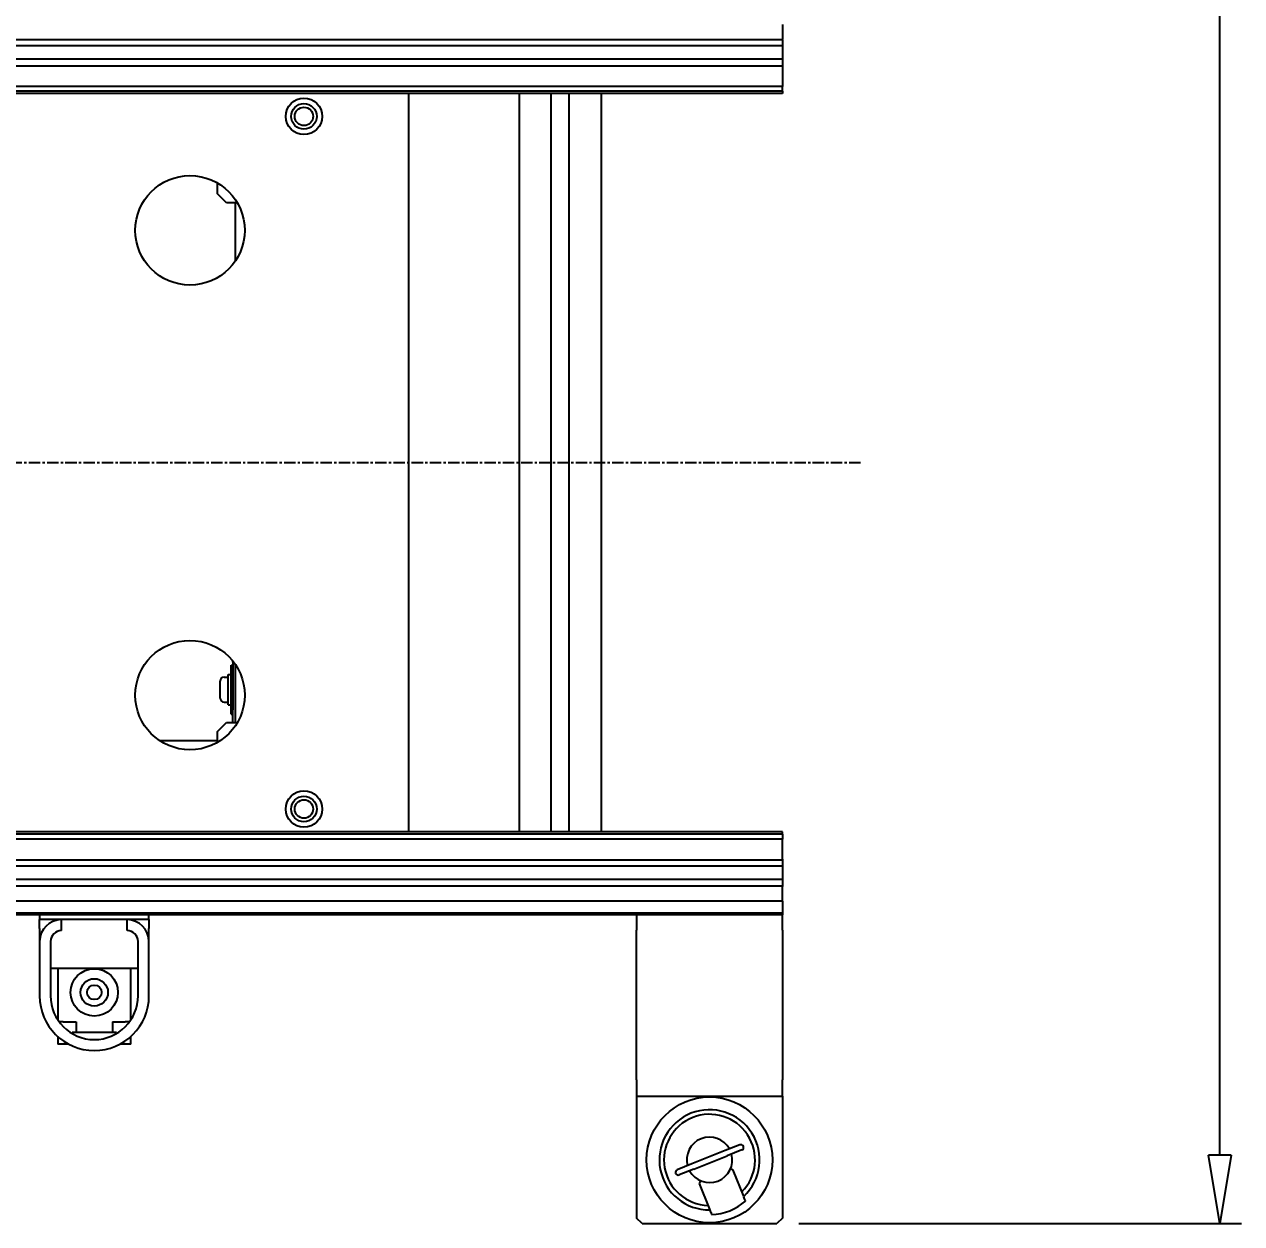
# Model space of a CAD drawing. Header units: millimetres. Extents: x 0 to 7722, y 0 to 5460.
# Drawn here: x 1980 to 2647, y 3116 to 3775 of the extents above; entities that cross this region are included whole.
import ezdxf

# ---------------------------------------------------------------- set-up
doc = ezdxf.new("R2010")
doc.units = ezdxf.units.MM
doc.header["$LTSCALE"] = 5
doc.linetypes.add('CENTER', pattern=[2, 1.25, -0.25, 0.25, -0.25])
doc.layers.get('0').update_dxf_attribs({"linetype": 'CONTINUOUS'})
doc.layers.get('Defpoints').update_dxf_attribs({"linetype": 'CONTINUOUS'})
doc.layers.add('1', color=1, linetype='CENTER')
doc.styles.add('DIM', font='romans.shx', dxfattribs={"width": 0.85})
doc.dimstyles.new('KOCPSM$0', dxfattribs={"dimtxt": 3, "dimasz": 2.5, "dimexe": 0.8, "dimexo": 0.8, "dimgap": 0.8, "dimtad": 1, "dimdsep": 46, "dimtxsty": 'DIM', "dimblk": 'CLOSEDBLANK', "dimcen": 0, "dimclrd": 4, "dimclre": 4, "dimclrt": 7, "dimazin": 2, "dimtfac": 1, "dimtmove": 0, "dimatfit": 3, "dimldrblk": 'CLOSEDBLANK', "dimfxl": 1, "dimarcsym": 0})

# ---------------------------------------------------------------- blocks, each defined once
blk = doc.blocks.new('_ClosedBlank')
at = {"color": 0, "linetype": 'ByBlock', "lineweight": -2}
for p, q in [((-1, 0.167), (0, 0)), ((-1, 0.167), (-1, -0.167)), ((0, 0), (-1, -0.167))]:
    blk.add_line(p, q, dxfattribs=at)
blk = doc.blocks.new('*D11')
at = {"color": 4, "linetype": 'ByBlock', "lineweight": -2, "transparency": 16777216}
for p, q in [((2178.43, 4878.48), (2647.35, 4878.48)), ((2635.35, 3153.98), (2635.35, 4840.98)), ((2404.43, 3116.48), (2647.35, 3116.48))]:
    blk.add_line(p, q, dxfattribs=at)
at = {"layer": 'Defpoints', "color": 0, "transparency": 16777216}
for p in [(2166.43, 4878.48), (2635.35, 4878.48), (2392.43, 3116.48)]:
    blk.add_point(p, dxfattribs=at)
at = {"color": 4, "lineweight": -2, "transparency": 16777216, "xscale": 37.5, "yscale": 37.5, "zscale": 37.5}
for p, rotation in [((2635.35, 4878.48), 90), ((2635.35, 3116.48), 270)]:
    blk.add_blockref('_ClosedBlank', p, dxfattribs=dict(at, rotation=rotation))
at = {"color": 7, "transparency": 16777216, "insert": (2600.85, 3997.48), "char_height": 45, "attachment_point": 5, "rotation": 90, "style": 'DIM'}
blk.add_mtext('1762', dxfattribs=at)

msp = doc.modelspace()

# ---------------------------------------------------------------- linework, layer by layer
for p, q in [((2395.431, 3774.504), (2395.431, 3766.483)), ((2395.431, 3766.183), (2395.431, 3766.483)), ((2395.431, 3762.633), (1940.731, 3762.633)), ((1943.817, 3766.183), (2395.431, 3766.183)), ((2395.431, 3766.183), (2395.431, 3762.633)), ((2395.431, 3762.633), (2395.431, 3755.333)), ((2395.431, 3755.333), (1934.387, 3755.333)), ((2395.431, 3755.333), (2395.431, 3751.783)), ((1931.301, 3751.783), (2395.431, 3751.783)), ((2395.431, 3751.483), (2395.431, 3751.783)), ((2395.431, 3751.483), (2395.431, 3740.483)), ((2395.431, 3740.483), (1921.48, 3740.483)), ((2395.431, 3737.768), (2395.431, 3740.483)), ((2395.431, 3736.483), (1918.003, 3736.483)), ((2395.431, 3737.768), (1919.12, 3737.768)), ((2190.431, 3331.483), (2190.431, 3736.483)), ((2250.931, 3736.483), (2250.931, 3331.483)), ((2268.431, 3736.483), (2268.431, 3331.483)), ((2278.431, 3331.483), (2278.431, 3736.483)), ((2295.931, 3736.483), (2295.931, 3331.483)), ((2395.431, 3737.768), (2395.431, 3736.483)), ((2085.431, 3681.483), (2085.431, 3687.464)), ((2090.431, 3676.483), (2085.431, 3681.483)), ((2096.412, 3676.483), (2090.431, 3676.483)), ((2095.431, 3644.9), (2095.431, 3676.483)), ((2092.931, 3395.983), (2092.931, 3422.983)), ((2092.931, 3422.983), (2093.931, 3422.983)), ((2093.931, 3424.603), (2093.931, 3425.131)), ((2093.931, 3424.603), (2093.931, 3398.444)), ((2095.431, 3391.483), (2095.431, 3423.066)), ((2086.931, 3404.883), (2086.931, 3414.083)), ((2089.231, 3416.383), (2091.331, 3416.383)), ((2091.331, 3401.233), (2091.331, 3417.733)), ((2091.331, 3417.733), (2092.931, 3417.733)), ((2089.231, 3402.583), (2091.331, 3402.583)), ((2091.331, 3401.233), (2092.931, 3401.233)), ((2092.931, 3395.983), (2093.931, 3395.983)), ((2093.931, 3391.483), (2093.931, 3398.444)), ((2085.431, 3386.483), (2090.431, 3391.483)), ((2085.431, 3380.502), (2085.431, 3386.483)), ((2090.431, 3391.483), (2096.412, 3391.483)), ((2053.848, 3381.483), (2085.431, 3381.483)), ((2395.431, 3331.483), (1917.931, 3331.483)), ((2395.431, 3330.198), (1917.931, 3330.198)), ((2395.431, 3327.483), (1917.931, 3327.483)), ((2395.431, 3330.198), (2395.431, 3331.483)), ((2395.431, 3330.198), (2395.431, 3327.483)), ((2395.431, 3316.483), (2395.431, 3327.483)), ((1917.931, 3316.183), (2395.431, 3316.183)), ((2395.431, 3312.633), (1917.931, 3312.633)), ((2395.431, 3316.483), (2395.431, 3316.183)), ((2395.431, 3316.183), (2395.431, 3312.633)), ((2395.431, 3312.633), (2395.431, 3305.333)), ((2395.431, 3305.333), (1917.931, 3305.333)), ((1917.931, 3301.783), (2395.431, 3301.783)), ((2395.431, 3305.333), (2395.431, 3301.783)), ((2395.431, 3301.783), (2395.431, 3301.483)), ((2395.431, 3293.463), (2395.431, 3301.483)), ((2395.431, 3293.463), (1916.269, 3293.463)), ((2395.431, 3293.463), (2395.431, 3286.832)), ((2395.431, 3286.832), (1821.931, 3286.832)), ((2395.431, 3285.939), (1887.931, 3285.939)), ((1987.931, 3285.939), (1987.931, 3283.283)), ((2047.931, 3283.283), (2047.931, 3285.939)), ((2315.431, 3285.939), (2315.431, 3277.483)), ((2395.431, 3286.832), (2395.431, 3285.939)), ((2395.431, 3277.483), (2395.431, 3285.939)), ((1992.931, 3283.283), (1987.931, 3283.283)), ((1987.931, 3278.483), (1987.931, 3283.283)), ((2042.931, 3283.283), (1992.931, 3283.283)), ((1999.931, 3277.283), (1999.931, 3283.283)), ((2035.931, 3277.283), (2035.931, 3283.283)), ((2047.931, 3283.283), (2042.931, 3283.283)), ((2047.931, 3283.283), (2047.931, 3278.483)), ((1987.931, 3278.483), (1987.931, 3271.283)), ((2047.931, 3271.283), (2047.931, 3278.483)), ((2315.431, 3195.483), (2315.431, 3277.483)), ((2395.431, 3277.483), (2395.431, 3195.483)), ((1987.931, 3271.283), (1987.931, 3241.483)), ((1993.931, 3271.283), (1993.931, 3241.483)), ((2041.931, 3241.483), (2041.931, 3271.283)), ((2047.931, 3241.483), (2047.931, 3271.283)), ((2041.931, 3256.483), (1993.931, 3256.483)), ((1997.931, 3256.483), (1997.931, 3228.217)), ((2037.931, 3228.217), (2037.931, 3256.483)), ((2000.931, 3227.283), (1998.583, 3227.283)), ((2000.931, 3227.283), (2007.931, 3227.283)), ((2007.931, 3227.283), (2007.931, 3221.483)), ((2027.931, 3227.283), (2027.931, 3221.483)), ((2027.931, 3227.283), (2034.931, 3227.283)), ((2037.279, 3227.283), (2034.931, 3227.283)), ((1997.931, 3219.122), (1997.931, 3214.983)), ((2005.778, 3221.483), (2007.931, 3221.483)), ((2007.931, 3221.483), (2027.931, 3221.483)), ((2027.931, 3221.483), (2030.084, 3221.483)), ((2037.931, 3214.983), (2037.931, 3219.122)), ((2000.084, 3214.983), (1997.931, 3214.983)), ((2003.869, 3214.983), (2000.084, 3214.983)), ((2035.778, 3214.983), (2031.993, 3214.983)), ((2037.931, 3214.983), (2035.778, 3214.983)), ((2315.431, 3195.483), (2315.431, 3186.483)), ((2395.431, 3186.483), (2395.431, 3195.483)), ((2315.431, 3186.483), (2395.431, 3186.483)), ((2315.431, 3186.483), (2315.431, 3119.483)), ((2395.431, 3186.483), (2395.431, 3119.483)), ((2372.018, 3159.694), (2364.07, 3156.533)), ((2372.067, 3159.714), (2372.018, 3159.694)), ((2364.07, 3156.533), (2345.683, 3149.221)), ((2346.792, 3146.433), (2365.179, 3153.746)), ((2373.126, 3156.907), (2365.179, 3153.746)), ((2373.126, 3156.907), (2373.176, 3156.926)), ((2337.736, 3146.06), (2337.686, 3146.04)), ((2345.683, 3149.221), (2337.736, 3146.06)), ((2346.792, 3146.433), (2338.844, 3143.272)), ((2368.419, 3145.887), (2366.911, 3146.536)), ((2373.992, 3131.874), (2368.419, 3145.887)), ((2338.795, 3143.252), (2338.844, 3143.272)), ((2350.484, 3140.004), (2349.835, 3138.495)), ((2349.835, 3138.495), (2355.408, 3124.483)), ((2318.431, 3116.483), (2315.431, 3119.483)), ((2395.431, 3119.483), (2392.431, 3116.483)), ((2318.431, 3116.483), (2392.431, 3116.483))]:
    msp.add_line(p, q)
for centre, radius in [((2132.931, 3723.983), 10), ((2132.931, 3723.983), 7), ((2132.931, 3723.983), 5.053), ((2070.431, 3661.483), 30), ((2070.431, 3406.483), 30), ((2132.931, 3343.983), 10), ((2132.931, 3343.983), 7), ((2132.931, 3343.983), 5.053), ((2017.931, 3243.383), 13), ((2017.931, 3243.383), 7.5), ((2017.931, 3243.383), 4), ((2355.431, 3151.483), 34.5)]:
    msp.add_circle(centre, radius)
for centre, radius, start, end in [((2089.231, 3414.083), 2.3, 90, 180), ((2089.231, 3404.883), 2.3, 180, 270), ((1999.931, 3271.283), 12, 90, 180), ((2035.931, 3271.283), 12, 0, 90), ((1999.931, 3271.283), 6, 90, 180), ((2035.931, 3271.283), 6, 0, 90), ((2017.931, 3241.483), 30, 180, 0), ((2017.931, 3241.483), 24, 180, 0), ((2355.431, 3151.483), 27.5, 313.012235, 270.364863), ((2355.431, 3151.483), 25, 315.266727, 268.11037), ((2355.431, 3151.483), 12.5, 28.580651, 194.796446), ((2372.621, 3158.32), 1.5, 291.688549, 111.688549), ((2355.431, 3151.483), 12.5, 208.580651, 14.796446), ((2338.241, 3144.646), 1.5, 111.688549, 291.688549), ((2355.431, 3151.483), 30, 272.217328, 311.159769)]:
    msp.add_arc(centre, radius, start, end)
msp.add_open_spline([(2093.931, 3424.603), (2093.931, 3424.753), (2093.954, 3424.902), (2093.998, 3425.047)], degree=3)
for points, knots in [([(2375.176, 3128.897), (2375.163, 3128.93), (2375.143, 3128.979), (2375.036, 3129.248), (2374.941, 3129.487), (2374.738, 3129.998), (2374.592, 3130.365), (2374.319, 3131.051), (2374.142, 3131.497), (2373.992, 3131.874)], [1.84667911, 1.84667911, 1.84667911, 1.84667911, 1.95551289, 1.95551289, 2.06770228, 2.06770228, 2.18457718, 2.18457718, 2.30647618, 2.30647618, 2.30647618, 2.30647618]), ([(2355.408, 3124.483), (2355.558, 3124.106), (2355.735, 3123.66), (2356.008, 3122.973), (2356.154, 3122.607), (2356.357, 3122.096), (2356.452, 3121.857), (2356.559, 3121.588), (2356.579, 3121.538), (2356.592, 3121.506)], [1.38688205, 1.38688205, 1.38688205, 1.38688205, 1.50878105, 1.50878105, 1.62565595, 1.62565595, 1.73784534, 1.73784534, 1.84667911, 1.84667911, 1.84667911, 1.84667911])]:
    msp.add_open_spline(points, degree=3, knots=knots)
at = {"layer": '1'}
msp.add_line((2438.264, 3533.983), (760.753, 3533.983), dxfattribs=at)

# ---------------------------------------------------------------- dimensions: what is measured, and where the dimension line sits
dim = msp.add_linear_dim(base=(2635.353, 4878.483), p1=(2392.431, 3116.483), p2=(2166.431, 4878.483), angle=90, dimstyle='KOCPSM$0', override={"dimscale": 15, "dimfxl": 0.8, "dimarcsym": 1})
dim.commit()
dim.dimension.update_dxf_attribs({"geometry": '*D11', "text_midpoint": (2600.853, 3997.483)})

doc.saveas('drawing.dxf')
